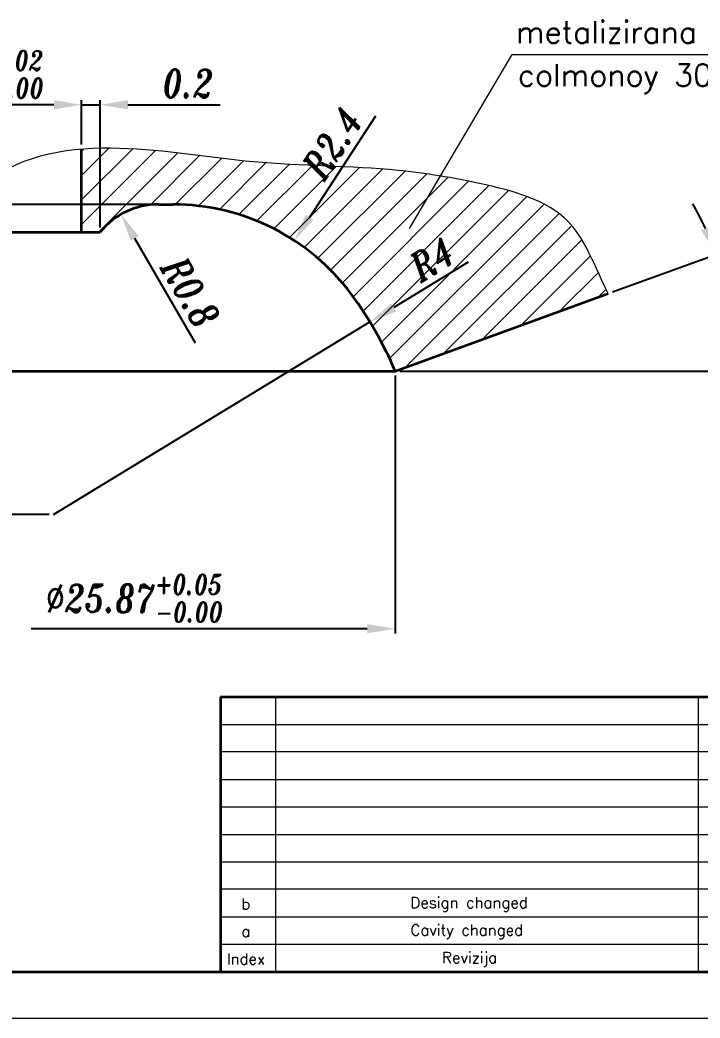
# Model space of a CAD drawing. Extents: x 23 to 302, y 27 to 324.
# Drawn here: x 111.7 to 185.1, y 27.3 to 135.1 of the extents above; entities that cross this region are included whole.
import ezdxf

# ---------------------------------------------------------------- set-up
doc = ezdxf.new("R2010")
doc.units = 0
doc.header["$LTSCALE"] = 5
doc.header["$MEASUREMENT"] = 0
doc.layers.get('0').update_dxf_attribs({"linetype": 'CONTINUOUS', "lineweight": 15})
doc.layers.add('3', color=3, linetype='CONTINUOUS', lineweight=35)
doc.layers.add('8', color=251, linetype='CONTINUOUS', lineweight=15)
doc.styles.add('ITALICT', font='ITALICT.shx', dxfattribs={"width": 0.8, "height": 3})
doc.styles.add('ROMANS', font='romans.shx')
doc.dimstyles.new('Stand', dxfattribs={"dimtxt": 3, "dimasz": 3, "dimexe": 0.5, "dimexo": 0.5, "dimgap": 0.8, "dimtad": 1, "dimdsep": 46, "dimtxsty": 'ITALICT', "dimcen": 0, "dimadec": 1, "dimazin": 2, "dimtfac": 1, "dimtmove": 0, "dimatfit": 3, "dimfxl": 1, "dimtolj": 1, "dimtzin": 0, "dimarcsym": 0})
doc.dimstyles.get("Standard").update_dxf_attribs({"dimtxt": 3, "dimasz": 3, "dimexe": 0.5, "dimexo": 0.5, "dimgap": 0.8, "dimtad": 1, "dimlfac": 0.1, "dimdsep": 46, "dimtxsty": 'ITALICT', "dimcen": 0, "dimadec": 1, "dimazin": 2, "dimtfac": 1, "dimtmove": 0, "dimatfit": 3, "dimfxl": 1, "dimtolj": 1, "dimtzin": 0, "dimarcsym": 0})

# ---------------------------------------------------------------- blocks, each defined once
blk = doc.blocks.new('*D77')
at = {"color": 0, "lineweight": -2, "transparency": 16777216}
for p, q in [((126.0894794219324, 115.2037816854152), (83.19678354775482, 115.2037816854152)), ((83.69678354775482, 100.2037816854105), (83.69678354775482, 112.2037816854152)), ((100.8300757139183, 97.20378168541049), (83.19678354775482, 97.2037816854105))]:
    blk.add_line(p, q, dxfattribs=at)
at = {"color": 0, "transparency": 16777216}
for points in [[(83.19678354775482, 112.2037816854152), (84.19678354775482, 112.2037816854152), (83.69678354775482, 115.2037816854152)], [(83.19678354775482, 100.2037816854105), (84.19678354775482, 100.2037816854105), (83.69678354775482, 97.2037816854105)]]:
    blk.add_solid(points, dxfattribs=at)
at = {"color": 0, "transparency": 16777216, "insert": (81.3967835477548, 106.2037816854128), "char_height": 3, "attachment_point": 5, "rotation": 90, "style": 'ITALICT'}
blk.add_mtext('\\A1;1.8', dxfattribs=at)
blk = doc.blocks.new('*D78')
at = {"color": 0, "lineweight": -2, "transparency": 16777216}
for p, q in [((92.69678354775483, 118.2037816854152), (92.69678354775483, 128.1752102568437)), ((126.0894794219324, 115.2037816854152), (92.19678354775483, 115.2037816854152)), ((92.69678354775483, 112.2037816854165), (92.69678354775483, 115.2037816854152)), ((104.0106488191321, 112.2037816854165), (92.19678354775483, 112.2037816854165)), ((92.69678354775483, 109.2037816854165), (92.69678354775483, 106.2037816854165))]:
    blk.add_line(p, q, dxfattribs=at)
at = {"color": 0, "transparency": 16777216}
for points in [[(92.19678354775483, 118.2037816854152), (93.19678354775483, 118.2037816854152), (92.69678354775483, 115.2037816854152)], [(92.19678354775483, 109.2037816854165), (93.19678354775483, 109.2037816854165), (92.69678354775483, 112.2037816854165)]]:
    blk.add_solid(points, dxfattribs=at)
at = {"color": 0, "transparency": 16777216, "insert": (90.39678354775482, 124.6894959711295), "char_height": 3, "attachment_point": 5, "rotation": 90, "style": 'ITALICT'}
blk.add_mtext('\\A1;0.3', dxfattribs=at)
blk = doc.blocks.new('*D81')
at = {"color": 0, "lineweight": -2, "transparency": 16777216}
for p, q in [((118.3444814235336, 121.6633762867348), (118.3444814235336, 126.4737204976717)), ((115.3444814235336, 125.9737204976717), (95.86256749450008, 125.9737204976717))]:
    blk.add_line(p, q, dxfattribs=at)
at = {"color": 0, "transparency": 16777216}
blk.add_solid([(115.3444814235336, 126.4737204976717), (115.3444814235336, 125.4737204976717), (118.3444814235336, 125.9737204976717)], dxfattribs=at)
at = {"color": 0, "transparency": 16777216, "insert": (105.7739960659287, 129.2587204976717), "char_height": 3, "attachment_point": 5, "style": 'ITALICT'}
blk.add_mtext('\\A1;%%c19.1{}{\\H0.71x;\\C3;\\S+0.02^ -0.00;}', dxfattribs=at)
blk = doc.blocks.new('*D82')
at = {"color": 0, "lineweight": -2, "transparency": 16777216}
for p, q in [((152.1944814235285, 96.70378168541026), (152.1944814235285, 68.86116822981694)), ((149.1944814235285, 69.36116822981694), (112.8993028534731, 69.36116822981694))]:
    blk.add_line(p, q, dxfattribs=at)
at = {"color": 0, "transparency": 16777216}
blk.add_solid([(149.1944814235285, 69.86116822981694), (149.1944814235285, 68.86116822981694), (152.1944814235285, 69.36116822981694)], dxfattribs=at)
at = {"color": 0, "transparency": 16777216, "insert": (124.0513028534731, 72.64616822981694), "char_height": 3, "attachment_point": 5, "style": 'ITALICT'}
blk.add_mtext('\\A1;%%c25.87{}{\\H0.71x;\\C3;\\S+0.05^ -0.00;}', dxfattribs=at)
blk = doc.blocks.new('*D83')
at = {"color": 0, "lineweight": -2, "transparency": 16777216}
for p, q in [((118.3444814235336, 121.6633762867348), (118.3444814235336, 126.4737204976717)), ((120.344481423533, 112.7037816854139), (120.344481423533, 126.4737204976717)), ((115.3444814235336, 125.9737204976717), (112.3444814235336, 125.9737204976717)), ((118.3444814235336, 125.9737204976717), (120.344481423533, 125.9737204976717)), ((123.344481423533, 125.9737204976717), (133.3159099949616, 125.9737204976717))]:
    blk.add_line(p, q, dxfattribs=at)
at = {"color": 0, "transparency": 16777216}
for points in [[(115.3444814235336, 126.4737204976717), (115.3444814235336, 125.4737204976717), (118.3444814235336, 125.9737204976717)], [(123.344481423533, 126.4737204976717), (123.344481423533, 125.4737204976717), (120.344481423533, 125.9737204976717)]]:
    blk.add_solid(points, dxfattribs=at)
at = {"color": 0, "transparency": 16777216, "insert": (129.8301957092473, 128.2737204976717), "char_height": 3, "attachment_point": 5, "style": 'ITALICT'}
blk.add_mtext('\\A1;0.2', dxfattribs=at)
blk = doc.blocks.new('*D86')
at = {"color": 0, "lineweight": -2, "transparency": 16777216}
for p, q in [((175.6580409789441, 105.7438189535159), (187.3244804122061, 109.9900556470928)), ((152.6944814235292, 97.20378168541255), (189.5790454943804, 97.20378168541265))]:
    blk.add_line(p, q, dxfattribs=at)
for start, end in [(24.6614283552205, 29.32285671044099), (1.272221872585407e-13, 20.00000000000003), (350.6771432895592, 355.3385716447797)]:
    blk.add_arc((152.1944814235292, 97.20378168541255), 36.88456407085119, start, end, dxfattribs=at)
at = {"color": 0, "transparency": 16777216}
for points in [[(186.177280959734, 112.7840401320717), (185.2522747868815, 112.4040880559033), (186.8546341018131, 109.8190455754299)], [(188.457456869966, 94.22659717954159), (189.456629608325, 94.18592976112997), (189.0790454943804, 97.20378168541265)]]:
    blk.add_solid(points, dxfattribs=at)
at = {"color": 0, "transparency": 16777216, "insert": (190.783743918907, 104.008109828989), "char_height": 3, "attachment_point": 5, "rotation": 280.00000000000006, "style": 'ITALICT'}
blk.add_mtext('\\A1;20°', dxfattribs=at)
blk = doc.blocks.new('*D87')
at = {"color": 0, "lineweight": -2, "transparency": 16777216}
for p, q in [((151.6944814235196, 97.20378168542447), (83.19678354775482, 97.20378168542449)), ((83.6967835477548, 84.70378168541448), (83.6967835477548, 94.20378168542449)), ((114.8196932885492, 81.70378168541447), (83.1967835477548, 81.70378168541448))]:
    blk.add_line(p, q, dxfattribs=at)
at = {"color": 0, "transparency": 16777216}
for points in [[(83.1967835477548, 94.20378168542449), (84.1967835477548, 94.20378168542449), (83.69678354775482, 97.20378168542449)], [(83.1967835477548, 84.70378168541448), (84.1967835477548, 84.70378168541448), (83.6967835477548, 81.70378168541448)]]:
    blk.add_solid(points, dxfattribs=at)
at = {"color": 0, "transparency": 16777216, "insert": (81.3967835477548, 89.4537816854195), "char_height": 3, "attachment_point": 5, "rotation": 90, "style": 'ITALICT'}
blk.add_mtext('\\A1;1.55', dxfattribs=at)
blk = doc.blocks.new('*D94')
at = {"color": 0, "lineweight": -2, "transparency": 16777216}
for p, q in [((160.0754712383647, 108.9559438034334), (152.0467629801917, 104.0671971639415)), ((115.319693288549, 81.70378168541447), (149.4844092807747, 102.5069588747419))]:
    blk.add_line(p, q, dxfattribs=at)
at = {"color": 0, "transparency": 16777216}
blk.add_solid([(151.7867232653251, 104.4942561138443), (152.3068026950583, 103.6401382140386), (149.4844092807747, 102.5069588747419)], dxfattribs=at)
at = {"color": 0, "transparency": 16777216, "insert": (156.1461112706003, 109.2561607978402), "char_height": 3, "attachment_point": 5, "rotation": 31.337579637470284, "style": 'ITALICT'}
blk.add_mtext('\\A1;R4', dxfattribs=at)
blk = doc.blocks.new('*D95')
at = {"color": 0, "lineweight": -2, "transparency": 16777216}
blk.add_line((150.0961567406317, 124.7407465887084), (142.9571140792695, 113.8080868267343), dxfattribs=at)
at = {"color": 0, "transparency": 16777216}
blk.add_solid([(142.53846737066, 114.0814637338981), (143.375760787879, 113.5347099195706), (141.3168526362869, 111.2962065750773)], dxfattribs=at)
at = {"color": 0, "transparency": 16777216, "insert": (145.4209912718381, 121.7878906065032), "char_height": 3, "attachment_point": 5, "rotation": 56.855405168641, "style": 'ITALICT'}
blk.add_mtext('\\A1;R2.4', dxfattribs=at)
blk = doc.blocks.new('*D96')
at = {"color": 0, "lineweight": -2, "transparency": 16777216}
blk.add_line((130.6234838355341, 100.2292308460096), (124.086107888669, 111.531960397812), dxfattribs=at)
at = {"color": 0, "transparency": 16777216}
blk.add_solid([(124.5189257599088, 111.7822975511383), (123.6532900174294, 111.2816232444856), (122.584084968711, 114.1288676252502)], dxfattribs=at)
at = {"color": 0, "transparency": 16777216, "insert": (130.0967695297832, 105.7336929134929), "char_height": 3, "attachment_point": 5, "rotation": 300.0446218054001, "style": 'ITALICT'}
blk.add_mtext('\\A1;R0.8', dxfattribs=at)

msp = doc.modelspace()

# ---------------------------------------------------------------- hatches: boundary and pattern name
at = {"layer": '8'}
h = msp.add_hatch(dxfattribs=at)
h.set_pattern_fill('ANSI31', color=256, scale=15)
h.set_pattern_definition([(45, (0, 0), (-1.325825214724776, 1.325825214724777), [])])
edge = h.paths.add_edge_path()
edge.add_spline(control_points=[(157.1074489775721, 118.2718941595793), (155.5747533632571, 118.5249586578768), (148.9826217114762, 119.4074690653491), (137.11348304481, 119.2747644927914), (126.2092887313111, 121.3775242857324), (119.7080530740475, 121.2737488277888), (118.3444814235336, 121.1633762867347)], knot_values=[32.36826954145396, 32.36826954145396, 32.36826954145396, 32.36826954145396, 37.0528186058918, 52.68756143906228, 67.23597214321767, 71.14574815461467, 71.14574815461467, 71.14574815461467, 71.14574815461467], degree=3, periodic=0)
edge.add_line((118.3444814235336, 121.1633762867347), (118.3444814235336, 112.2037816854146))
edge.add_line((118.3444814235336, 112.2037816854146), (120.3444814235333, 112.2037816854143))
edge.add_arc((126.5894794219324, 107.2037816854152), 8.000000000000004, 90, 141.3178125465184, ccw=False)
edge.add_line((126.5894794219324, 115.2037816854152), (128.177837479941, 115.203781685415))
edge.add_arc((128.1859619790085, 91.1876896860191), 24.01609337363033, 36.34594486302541, 90.01938281588349, ccw=False)
edge.add_arc((115.3196932885491, 81.70378168541447), 39.99999999999999, 22.799031271889078, 36.36532765851149, ccw=False)
edge.add_line((152.1944814235336, 97.20378168541458), (175.1881946685509, 105.5728088818535))
edge.add_spline(control_points=[(175.1881946685519, 105.5728088818513), (173.3469373740072, 109.6031019441486), (171.0916978179562, 115.0206468694798), (163.3683427653637, 117.0988254093834), (158.5494613656759, 118.0338024353479), (157.1074489775721, 118.2718941595793)], knot_values=[10.74963297060187, 10.74963297060187, 10.74963297060187, 10.74963297060187, 17.75549841706249, 27.96088576576621, 32.36826954145396, 32.36826954145396, 32.36826954145396, 32.36826954145396], degree=3, periodic=0)
h.paths.add_polyline_path([(154.6258186031123, 105.696145319618), (160.0067613718878, 108.9726457269371), (157.6664039380885, 112.8161762760625), (152.285461169313, 109.5396758687434)], flags=24)
h.paths.add_polyline_path([(144.5828485421075, 116.3891694399685), (150.0269543790544, 124.7262196085636), (146.2591340015688, 127.1866117730375), (140.8150281646219, 118.8495616044424)], flags=9)

# ---------------------------------------------------------------- linework, layer by layer
for p, q in [((153.7536399669302, 112.5929211849628), (164.8536279066406, 131.3884254394284)), ((164.8536279066406, 131.3884254394284), (226.2316634308629, 131.3884254394284)), ((139.2937726516079, 61.98728167678851), (139.2937726516079, 32.2932816767885)), ((184.9285839219203, 61.98728167678851), (184.9285839219203, 32.29328167678846)), ((133.3549726516077, 59.01788167678853), (260.2573951922328, 59.01788167678849)), ((260.2573951922329, 56.04848167678848), (133.3549726516077, 56.04848167678852)), ((133.3549726516077, 53.07908167678846), (233.6267439219202, 53.07908167678846)), ((133.3549726516077, 50.10968167678847), (233.6267439219202, 50.10968167678845)), ((133.3549726516077, 47.14028167678846), (233.6267439219202, 47.14028167678846)), ((133.3549726516077, 44.17088167678845), (260.2573951922329, 44.17088167678848)), ((202.7449839219203, 41.20148167678845), (133.3549726516077, 41.20148167678845)), ((133.3549726516077, 38.23208167678843), (260.2573951922329, 38.23208167678848)), ((133.3549726516077, 35.26268167678843), (260.2573951922329, 35.26268167678847)), ((55.25739519223293, 27.2932816767885), (265.2573951922329, 27.2932816767885))]:
    msp.add_line(p, q)
msp.add_open_spline([(175.1881946685519, 105.5728088818513), (173.3469373740072, 109.6031019441486), (171.0916978179562, 115.0206468694798), (161.6947665633045, 117.5491465618268), (150.4829169786559, 119.4242433273855), (137.11348304481, 119.2747644927914), (122.7511253393785, 122.0443949163276), (108.7662631020691, 120.3472723379184), (103.0648241361831, 110.4683286248705), (103.6813926521369, 103.0196672470042), (101.9887911127364, 98.83308708227781), (101.3300757139183, 97.20378168541049)], degree=3, knots=[10.74963297060187, 10.74963297060187, 10.74963297060187, 10.74963297060187, 17.75549841706249, 27.96088576576621, 37.0528186058918, 52.68756143906228, 67.23597214321767, 81.95800236611363, 90.36437151872197, 98.5560412824521, 103.7751643595449, 103.7751643595449, 103.7751643595449, 103.7751643595449])
at = {"layer": '3'}
for p, q in [((118.3444814235336, 112.2037816854143), (118.3444814235336, 121.1633762867348)), ((126.5894794219324, 115.203781685415), (128.1940864781243, 115.203781685415)), ((104.5106488191321, 112.2037816854165), (120.3444814235335, 112.2037816854143)), ((152.1944814235336, 97.20378168541464), (175.1881946685509, 105.5728088818535)), ((101.33007571392, 97.20378168541464), (152.1944814235336, 97.20378168541464)), ((133.3549726516077, 61.98728167678854), (260.2573951922329, 61.98728167678851)), ((133.3549726516077, 61.98728167678851), (133.3549726516077, 32.2932816767885)), ((75.25739519223293, 32.2932816767885), (260.2573951922329, 32.2932816767885))]:
    msp.add_line(p, q, dxfattribs=at)
at = {"layer": '3', "linetype": 'ByBlock'}
msp.add_line((133.3549726516077, 32.29328167678853), (260.2573951922329, 32.2932816767885), dxfattribs=at)
at = {"layer": '3'}
for centre, radius, start, end in [((126.5894794219324, 107.2037816854152), 8, 90, 141.3178125465227), ((128.1859619790085, 91.18768968601916), 24.01609337363032, 36.44295645835304, 89.9806171840022), ((115.319693288549, 81.70378168541447), 40, 22.79903127188798, 36.4235736423555)]:
    msp.add_arc(centre, radius, start, end, dxfattribs=at)

# ---------------------------------------------------------------- texts
at = {"style": 'ROMANS'}
for s, height, p in [('metalizirana fazona 30-35 HRc', 2.4, (165.253846213854, 132.623691192486)), ('b ', 1.18776, (135.6001035859558, 39.0328312902169)), ('Design changed', 1.18776, (153.8451729013559, 39.17868049971968)), ('a', 1.18776, (135.6001035859558, 36.06343129021691)), ('Cavity changed', 1.18776, (153.8451729013559, 36.20928049971968)), ('Index', 1.18776, (134.0177672698077, 33.09403129021701)), ('Revizija', 1.18776, (157.2653803399211, 33.23988049971978))]:
    msp.add_text(s, height=height, dxfattribs=at).set_placement(p)
at = {"layer": '8', "style": 'ROMANS'}
msp.add_text('colmonoy 30-35 HRc profile', height=2.4, dxfattribs=at).set_placement((165.4583005709273, 127.9782443410083))

# ---------------------------------------------------------------- dimensions: what is measured, and where the dimension line sits
for base, p1, p2, text, override, picture, middle in [((118.3444814235336, 125.9737204976717), (22.84448142353335, 97.20378168541504), (118.3444814235336, 121.1633762867348), '%%c<>{}{\\H0.71x;\\C3;\\S+0.02^ -0.00;}', {"dimlfac": 0.2, "dimse1": 1, "dimsd1": 1, "dimtp": 0.02, "dimtm": 0, "dimtdec": 2, "dimtzin": 0}, '*D81', (105.7739960659287, 125.9737204976717)), ((22.84448142353335, 69.36116822981694), (152.1944814235285, 97.20378168541026), (22.84448142353335, 97.20378168541504), '%%c<>{}{\\H0.71x;\\C3;\\S+0.05^ -0.00;}', {"dimlfac": 0.2, "dimse2": 1, "dimsd2": 1, "dimtp": 0.05, "dimtm": 0, "dimtdec": 2, "dimtzin": 0}, '*D82', (124.0513028534731, 69.36116822981694))]:
    dim = msp.add_linear_dim(base=base, p1=p1, p2=p2, text=text, dimstyle='Standard', override=override)
    dim.commit()
    dim.dimension.update_dxf_attribs({"geometry": picture, "text_midpoint": middle, "dimtype": 160})
dim = msp.add_linear_dim(base=(120.344481423533, 125.9737204976717), p1=(118.3444814235336, 121.1633762867348), p2=(120.344481423533, 112.2037816854139), dimstyle='Standard', override={"dimtol": 0, "dimlim": 0, "dimtp": 0, "dimtm": 0, "dimtfac": 1, "dimtdec": 4, "dimtolj": 1, "dimtzin": 0})
dim.commit()
dim.dimension.update_dxf_attribs({"geometry": '*D83', "text_midpoint": (129.8301957092473, 128.2737204976717)})
dim = msp.add_linear_dim(base=(92.69678354775483, 115.2037816854152), p1=(104.5106488191321, 112.2037816854165), p2=(126.5894794219324, 115.2037816854152), angle=90, dimstyle='Stand', override={"dimtxt": 3, "dimasz": 3, "dimexe": 0.5, "dimexo": 0.5, "dimgap": 0.8, "dimtad": 1, "dimtih": 0, "dimtoh": 0, "dimdec": 2, "dimlfac": 0.1, "dimzin": 8, "dimtxsty": 'ITALICT', "dimcen": 0, "dimaunit": 1, "dimtdec": 2, "dimtofl": 1, "dimtmove": 0, "dimtvp": 13.88888888888889, "dimtzin": 8})
dim.commit()
dim.dimension.update_dxf_attribs({"geometry": '*D78', "text_midpoint": (92.69678354775482, 124.6894959711295), "dimtype": 160})
for center, mpoint, override, picture, middle in [((128.1859619790085, 91.18768968601917), (141.3168526362869, 111.2962065750773), {"dimlfac": 0.1, "dimaunit": 1, "dimtofl": 0, "dimtvp": 13.88888888888889}, '*D95', (145.4209912718381, 121.7878906065032)), ((115.319693288549, 81.70378168541447), (149.4844092807747, 102.5069588747419), {"dimlfac": 0.1, "dimaunit": 1, "dimtol": 0, "dimlim": 0, "dimtp": 0, "dimtm": 0, "dimtfac": 1, "dimtdec": 2, "dimtvp": 13.88888888888889, "dimtolj": 1, "dimtzin": 0}, '*D94', (156.1461112706003, 109.2561607978402))]:
    dim = msp.add_radius_dim(center=center, mpoint=mpoint, dimstyle='Stand', override=override)
    dim.commit()
    dim.dimension.update_dxf_attribs({"geometry": picture, "text_midpoint": middle})
for base, p1, p2, override, picture, middle in [((83.69678354775482, 115.2037816854152), (101.3300757139183, 97.20378168541049), (126.5894794219324, 115.2037816854152), {"dimtxt": 3, "dimasz": 3, "dimexe": 0.5, "dimexo": 0.5, "dimgap": 0.8, "dimtad": 1, "dimtih": 0, "dimtoh": 0, "dimdec": 2, "dimlfac": 0.1, "dimzin": 8, "dimtxsty": 'ITALICT', "dimcen": 0, "dimaunit": 1, "dimtdec": 2, "dimtofl": 1, "dimtmove": 0, "dimtvp": 13.88888888888889, "dimtzin": 8}, '*D77', (81.3967835477548, 106.2037816854128)), ((83.69678354775482, 97.20378168542449), (115.3196932885492, 81.70378168541447), (152.1944814235196, 97.20378168542447), {"dimlfac": 0.1, "dimaunit": 1, "dimtol": 0, "dimlim": 0, "dimtp": 0, "dimtm": 0, "dimtfac": 1, "dimtdec": 2, "dimtvp": 13.88888888888889, "dimtolj": 1, "dimtzin": 0}, '*D87', (81.3967835477548, 89.4537816854195))]:
    dim = msp.add_linear_dim(base=base, p1=p1, p2=p2, angle=90, dimstyle='Stand', override=override)
    dim.commit()
    dim.dimension.update_dxf_attribs({"geometry": picture, "text_midpoint": middle})
dim = msp.add_angular_dim_2l(base=(188.829645267289, 101.4858182146365), line1=((152.1944814235292, 97.20378168541254), (175.1881946685511, 105.5728088818531)), line2=((152.1944814235292, 97.20378168541254), (101.3300757139191, 97.20378168541242)), dimstyle='Stand')
dim.commit()
dim.dimension.update_dxf_attribs({"geometry": '*D86', "text_midpoint": (190.7837439189071, 104.008109828989)})
dim = msp.add_radius_dim(center=(126.5894794219324, 107.2037816854151), mpoint=(122.584084968711, 114.1288676252502), dimstyle='Stand', override={"dimlfac": 0.1, "dimaunit": 1, "dimtol": 0, "dimlim": 0, "dimtp": 0, "dimtm": 0, "dimtfac": 1, "dimtdec": 2, "dimtvp": 13.88888888888889, "dimtolj": 1, "dimtzin": 0})
dim.commit()
dim.dimension.update_dxf_attribs({"geometry": '*D96', "text_midpoint": (128.1058073220806, 104.5821420081917), "dimtype": 164})

doc.saveas('drawing.dxf')
